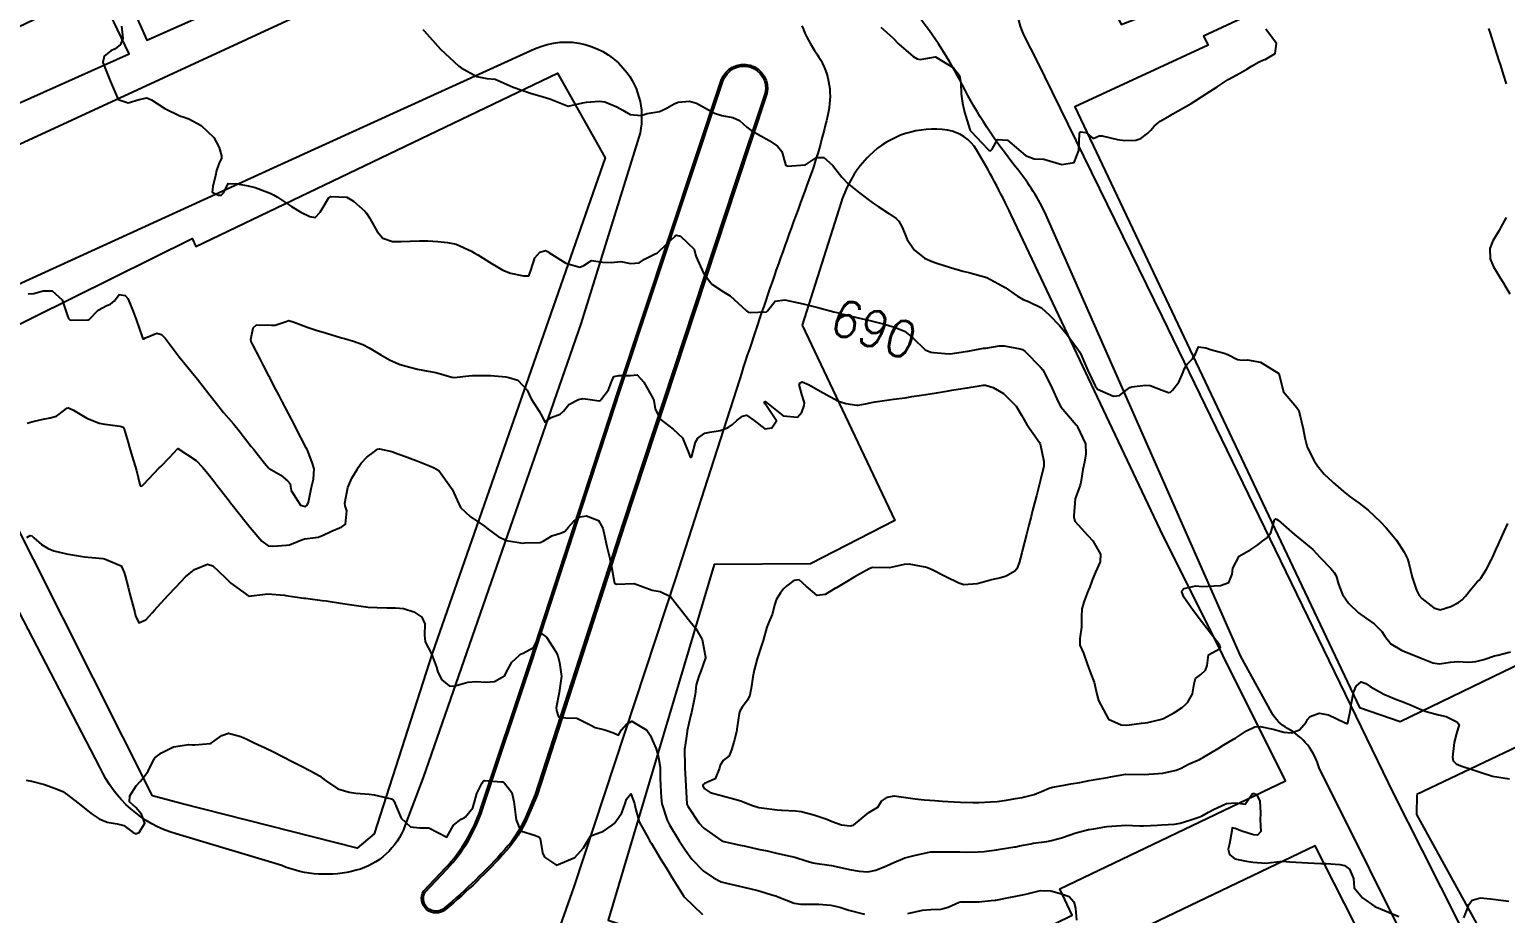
# Model space of a CAD drawing. Header units: metres. Extents: x 286371 to 293043, y 7462578 to 7466404.
# Drawn here: x 288268.8 to 288429.8, y 7465320.2 to 7465416.7 of the extents above; entities that cross this region are included whole.
import ezdxf
from ezdxf.enums import TextEntityAlignment as Align

# ---------------------------------------------------------------- set-up
doc = ezdxf.new("R2010")
doc.units = ezdxf.units.M
doc.header["$MEASUREMENT"] = 0
for name, color, linetype in [('Canteiro', 45, 'Continuous'), ('Cotas', 45, 'Continuous'), ('Curvas de Nivel 1m', 11, 'Continuous'), ('Curvas de Nivel 5m', 15, 'Continuous'), ('Edificações', 30, 'Continuous'), ('Vias primárias', 230, 'Continuous')]:
    doc.layers.add(name, color=color, linetype=linetype)
doc.styles.add('Style-STANDARD', font='STANDARD.shx')

msp = doc.modelspace()

# ---------------------------------------------------------------- linework, layer by layer
at = {"layer": 'Canteiro'}
msp.add_lwpolyline([(288311.93, 7465322.5), (288314.3, 7465325, 0.11082), (288318.19, 7465331.54), (288323.57, 7465347.66), (288333.15, 7465377.05), (288344.43, 7465411.02, -0.955653), (288349.03, 7465409.72), (288345.7, 7465399.71), (288333.52, 7465362.74), (288323.95, 7465333.14), (288322.91, 7465330.71, -0.080738), (288320.62, 7465327.13, -0.036238), (288314.01, 7465320.73, -0.842961)], format="xyb", close=True, dxfattribs=at)
at = {"layer": 'Curvas de Nivel 1m', "flags": 128}
for points, elevation in [([(288311.66, 7465416.66), (288311.84, 7465416.52), (288313.62, 7465414.49), (288315.6, 7465412.66), (288315.86, 7465412.46), (288317.58, 7465411.54), (288318.67, 7465411.32), (288319.58, 7465411.25), (288321.55, 7465410.37), (288323.54, 7465409.68), (288324.44, 7465409.43), (288325.54, 7465409.07), (288327.52, 7465408.28), (288329.15, 7465408.64), (288329.53, 7465408.72), (288330.94, 7465408.83), (288331.53, 7465408.75), (288332.86, 7465408.2), (288333.52, 7465407.83), (288334.32, 7465407.37), (288335.51, 7465407.28), (288336.16, 7465407.5), (288337.52, 7465407.72), (288337.82, 7465407.83), (288338.33, 7465408.12), (288339.11, 7465408.53), (288339.53, 7465408.72), (288340.79, 7465408.83), (288341.53, 7465408.6), (288342.54, 7465408.06), (288343.52, 7465407.53), (288344.3, 7465407.25), (288345.51, 7465407.05), (288346.24, 7465406.73), (288347.03, 7465405.99), (288347.49, 7465405.65), (288348.58, 7465405.06), (288349.47, 7465404.55), (288350.37, 7465403.93), (288350.85, 7465403.32), (288351.27, 7465401.92), (288351.32, 7465401.81), (288351.43, 7465401.75), (288353.43, 7465401.88), (288354.64, 7465402.67), (288355.45, 7465402.67), (288356.39, 7465401.84), (288357.41, 7465400.53), (288358.11, 7465399.81), (288359.38, 7465398.79), (288360.73, 7465397.77), (288361.36, 7465397.33), (288362.55, 7465396.55), (288363.34, 7465396.01), (288363.63, 7465395.73), (288363.97, 7465395.08), (288364.55, 7465393.72), (288365.29, 7465392.62), (288366.41, 7465391.69), (288367.27, 7465391.32), (288367.78, 7465391.15), (288369.26, 7465390.67), (288370.6, 7465390.28), (288371.25, 7465390.11), (288373.24, 7465389.58), (288375.23, 7465388.49), (288376.56, 7465387.53), (288377.21, 7465387.17), (288377.76, 7465386.96), (288379.2, 7465386.26), (288380.08, 7465385.48), (288381.17, 7465384.34), (288381.93, 7465383.45), (288383.13, 7465381.8), (288383.37, 7465381.43), (288383.59, 7465380.95), (288384.26, 7465379.42), (288385.06, 7465377.74), (288385.31, 7465377.4), (288387.04, 7465376.62), (288387.72, 7465376.69), (288388.53, 7465377.35), (288388.82, 7465377.58), (288389.06, 7465377.65), (288390.56, 7465377.82), (288391.06, 7465377.78), (288392.37, 7465377.29), (288393.05, 7465377.04), (288393.26, 7465377.07), (288393.5, 7465377.28), (288394.19, 7465378.14), (288394.65, 7465379.26), (288394.76, 7465379.59), (288395.1, 7465380.11), (288395.66, 7465380.69), (288395.99, 7465381.24), (288396.34, 7465382.02), (288397.12, 7465381.89), (288397.62, 7465381.71), (288399.12, 7465381.33), (288399.52, 7465381.18), (288400.57, 7465380.63), (288401.1, 7465380.54), (288401.67, 7465380.58), (288403.1, 7465380.35), (288405.08, 7465379.09), (288405.62, 7465377.09), (288407.03, 7465375.44), (288407.28, 7465375.06), (288407.36, 7465374.72), (288407.74, 7465373.05), (288407.94, 7465372.09), (288408.18, 7465371.05), (288408.94, 7465369.56), (288409.3, 7465369.03), (288410.04, 7465368.13), (288410.91, 7465367.32), (288411.07, 7465367.17), (288411.26, 7465367), (288412.14, 7465366.23), (288412.88, 7465365.65), (288413.86, 7465364.96), (288414.85, 7465364.18), (288416.18, 7465362.92), (288416.82, 7465362.24), (288417.92, 7465360.9), (288418.78, 7465359.6), (288419.12, 7465358.88), (288419.27, 7465358.38), (288419.63, 7465356.87), (288420.13, 7465355.46), (288420.42, 7465354.86), (288420.71, 7465354.53), (288422.01, 7465353.52), (288422.69, 7465353.29), (288423.86, 7465353.65), (288424.7, 7465354.1), (288425.11, 7465354.39), (288425.47, 7465354.78), (288426, 7465355.5), (288426.74, 7465356.36), (288426.94, 7465356.56), (288427.12, 7465356.76), (288427.77, 7465357.74), (288428.28, 7465358.74), (288428.43, 7465359.09), (288428.79, 7465359.87), (288429.06, 7465360.47), (288429.18, 7465360.73), (288429.69, 7465361.85), (288430.07, 7465362.72)], 689), ([(288361.66, 7465416.91), (288362.98, 7465415.74), (288363.63, 7465415.07), (288365.18, 7465413.71), (288365.61, 7465413.45), (288365.94, 7465413.37), (288367.61, 7465413.67), (288369.6, 7465412.48), (288370.24, 7465411.63), (288370.4, 7465410.81), (288370.44, 7465409.63), (288370.56, 7465408.6), (288370.78, 7465407.63), (288371.37, 7465405.73), (288371.42, 7465405.62), (288371.48, 7465405.54), (288373.32, 7465403.59), (288373.45, 7465403.47), (288373.62, 7465403.41), (288373.82, 7465403.58), (288374.4, 7465404.64), (288375.47, 7465404.57), (288376.68, 7465403.54), (288377.44, 7465402.9), (288378.4, 7465402.55), (288379.44, 7465402.49), (288380.8, 7465402.11), (288381.43, 7465401.91), (288382.75, 7465402.13), (288383.28, 7465403.44), (288383.35, 7465405.3), (288383.4, 7465405.43), (288383.48, 7465405.48), (288384.03, 7465405.42), (288384.83, 7465404.76), (288385.48, 7465405.05), (288385.82, 7465405.05), (288387.47, 7465404.64), (288388.28, 7465404.54), (288389.47, 7465404.59), (288390.04, 7465404.76), (288390.78, 7465405.32), (288391.13, 7465405.67), (288391.5, 7465406.09), (288392.15, 7465406.65), (288393.25, 7465407.28), (288393.42, 7465407.37), (288393.52, 7465407.43), (288394.68, 7465408.1), (288395.53, 7465408.59), (288395.94, 7465408.84), (288396.54, 7465409.23), (288397.15, 7465409.62), (288397.55, 7465409.88), (288398.36, 7465410.4), (288399.57, 7465411.18), (288400.85, 7465411.9), (288401.59, 7465412.33), (288402.1, 7465412.65), (288402.96, 7465413.13), (288403.41, 7465413.33), (288403.61, 7465413.39), (288404.69, 7465414.04), (288404.85, 7465415.11), (288403.66, 7465416.7)], 688), ([(288427.99, 7465416.75), (288428.15, 7465416.25), (288428.63, 7465414.74), (288429.11, 7465413.23), (288429.27, 7465412.73), (288429.59, 7465411.73), (288429.91, 7465410.72)], 688), ([(288429.92, 7465396.14), (288429.33, 7465395.06), (288429.21, 7465394.84), (288429.14, 7465394.73), (288428.44, 7465393.6), (288428.11, 7465392.74), (288428.15, 7465391.62), (288428.51, 7465390.74), (288428.8, 7465390.27), (288429.25, 7465389.55), (288429.56, 7465389.05), (288429.75, 7465388.72), (288430.3, 7465387.79)], 688), ([(288268.59, 7465387.81), (288269.21, 7465387.85), (288270.26, 7465388.12), (288271.22, 7465388.11), (288272.32, 7465387.13), (288272.91, 7465385.38), (288273.02, 7465385.12), (288273.17, 7465384.97), (288273.35, 7465384.94), (288275.17, 7465384.96), (288275.26, 7465384.99), (288275.35, 7465385.08), (288276.25, 7465386), (288277.2, 7465386.52), (288277.58, 7465386.67), (288278.04, 7465387.04), (288278.54, 7465387.71), (288279.21, 7465387.61), (288279.47, 7465387.28), (288279.59, 7465387.02), (288280.05, 7465385.87), (288280.38, 7465385.01), (288281.04, 7465383.09), (288281.08, 7465383), (288281.09, 7465382.95), (288281.13, 7465382.89), (288281.23, 7465382.9), (288281.41, 7465382.99), (288282.63, 7465383.49), (288283.14, 7465383.35), (288283.55, 7465382.96), (288285.1, 7465380.93), (288286.72, 7465378.91), (288287.07, 7465378.47), (288288.33, 7465376.89), (288289.03, 7465376.01), (288289.94, 7465374.86), (288291, 7465373.61), (288291.65, 7465372.83), (288292.96, 7465371.15), (288293.22, 7465370.81), (288294.39, 7465369.33), (288294.84, 7465368.79), (288294.92, 7465368.72), (288296.17, 7465368.02), (288296.9, 7465367.39), (288297.2, 7465367.05), (288297.22, 7465366.75), (288297.31, 7465366.33), (288298.34, 7465364.73), (288298.86, 7465364.58), (288299.07, 7465364.72), (288299.2, 7465365.05), (288299.54, 7465366.71), (288299.76, 7465367.56), (288299.8, 7465368.71), (288299.61, 7465369.39), (288299.1, 7465370.72), (288299.05, 7465370.82), (288298.96, 7465371), (288298.36, 7465372.11), (288298.05, 7465372.73), (288297.69, 7465373.44), (288297.01, 7465374.74), (288296.33, 7465376.06), (288295.97, 7465376.77), (288295.65, 7465377.37), (288295.07, 7465378.49), (288294.97, 7465378.68), (288294.92, 7465378.78), (288294.29, 7465379.99), (288293.88, 7465380.79), (288293.13, 7465382.23), (288292.93, 7465382.61), (288292.89, 7465382.81), (288293.15, 7465384.09), (288293.53, 7465384.43), (288295.16, 7465384.37), (288295.55, 7465384.38), (288296.66, 7465384.75), (288297.04, 7465384.88), (288297.17, 7465384.86), (288297.51, 7465384.74), (288299.16, 7465384.13), (288300.03, 7465383.82), (288301.15, 7465383.49), (288302.79, 7465383.01), (288303.14, 7465382.91), (288304.11, 7465382.64), (288305.13, 7465382.27), (288305.83, 7465381.91), (288307.11, 7465381.13), (288308.03, 7465380.58), (288309.1, 7465380.12), (288309.72, 7465379.93), (288311.09, 7465379.58), (288312.25, 7465379.35), (288313.08, 7465379.2), (288314.85, 7465378.7), (288315.08, 7465378.67), (288316.68, 7465378.85), (288317.08, 7465378.88), (288318.61, 7465378.9), (288319.08, 7465378.9), (288320.72, 7465378.75), (288321.08, 7465378.67), (288322.03, 7465378.37), (288323.06, 7465377.29), (288323.5, 7465376.35), (288324.36, 7465374.99), (288324.74, 7465374.33), (288325, 7465373.79), (288325.27, 7465374.05), (288325.69, 7465374.31), (288326.66, 7465374.65), (288327.01, 7465374.99), (288327.61, 7465375.7), (288328.68, 7465376.27), (288328.95, 7465376.35), (288329.04, 7465376.35), (288329.13, 7465376.36), (288329.94, 7465376.25), (288330.93, 7465376.12), (288331.03, 7465376.16), (288331.12, 7465376.22), (288331.95, 7465377.31), (288332.25, 7465378.21), (288332.51, 7465378.77), (288333.07, 7465378.89), (288334.35, 7465378.9), (288335.08, 7465378.97), (288335.81, 7465378.15), (288336.76, 7465376.42), (288336.87, 7465376.14), (288337.02, 7465375.23), (288337.58, 7465374.13), (288338.99, 7465373.03), (288340.03, 7465372.09), (288340.74, 7465370.28), (288340.8, 7465370.08), (288340.94, 7465369.94), (288341.02, 7465370), (288341.05, 7465370.07), (288341.42, 7465371.62), (288341.67, 7465372.06), (288342.45, 7465372.59), (288342.98, 7465372.69), (288344.13, 7465372.88), (288344.99, 7465373.21), (288345.47, 7465373.54), (288345.98, 7465374), (288346.55, 7465374.45), (288347.01, 7465374.54), (288347.84, 7465373.97), (288348.99, 7465373.08), (288349.76, 7465373.17), (288350.27, 7465373.94), (288349.03, 7465375.8), (288348.94, 7465375.96), (288348.97, 7465376.02), (288349.04, 7465376.04), (288349.18, 7465375.95), (288351.01, 7465374.49), (288352.56, 7465374.35), (288353.02, 7465374.88), (288353.31, 7465375.61), (288353.34, 7465375.89), (288353.05, 7465376.8), (288352.75, 7465377.9), (288352.86, 7465378.1), (288353.07, 7465378.19), (288353.85, 7465377.88), (288355.05, 7465377.18), (288356.56, 7465376.32), (288357.04, 7465376.07), (288357.83, 7465375.82), (288359.03, 7465375.63), (288359.2, 7465375.63), (288359.99, 7465375.79), (288360.83, 7465375.99), (288361.04, 7465376.02), (288362.56, 7465376.23), (288363.04, 7465376.29), (288364.31, 7465376.46), (288365.05, 7465376.58), (288366.1, 7465376.74), (288367.05, 7465376.89), (288367.72, 7465377), (288369.06, 7465377.21), (288369.42, 7465377.27), (288371.06, 7465377.53), (288371.13, 7465377.55), (288371.51, 7465377.61), (288372.83, 7465377.83), (288373.07, 7465377.82), (288373.92, 7465377.57), (288375.05, 7465376.93), (288376.41, 7465375.53), (288377.01, 7465374.57), (288377.6, 7465373.52), (288378.97, 7465371.56), (288379.01, 7465371.49), (288379.03, 7465371.43), (288379.46, 7465369.49), (288379.44, 7465368.97), (288379.08, 7465367.49), (288379.04, 7465367.35), (288378.89, 7465366.76), (288378.63, 7465365.74), (288378.57, 7465365.5), (288378.22, 7465364.13), (288378.06, 7465363.51), (288377.81, 7465362.53), (288377.55, 7465361.51), (288377.13, 7465359.87), (288377.04, 7465359.53), (288376.77, 7465358.45), (288376.51, 7465357.79), (288376.29, 7465357.54), (288375.32, 7465356.98), (288374.74, 7465356.79), (288373.74, 7465356.57), (288372.73, 7465356.29), (288372.18, 7465356.15), (288370.73, 7465356.05), (288370.16, 7465356.2), (288368.74, 7465356.92), (288367.25, 7465357.68), (288366.76, 7465357.89), (288366.48, 7465357.96), (288364.76, 7465358.3), (288364.22, 7465358.27), (288362.76, 7465357.92), (288362.6, 7465357.9), (288360.76, 7465357.92), (288360.63, 7465357.9), (288360.37, 7465357.78), (288359.34, 7465357.21), (288358.74, 7465356.86), (288358.08, 7465356.47), (288357, 7465355.83), (288356.83, 7465355.72), (288356.72, 7465355.66), (288355.6, 7465354.96), (288354.71, 7465354.87), (288353.5, 7465355.88), (288352.73, 7465356.57), (288352.15, 7465356.49), (288351.41, 7465355.91), (288351.05, 7465355.59), (288350.71, 7465355.17), (288350.25, 7465354.38), (288350.08, 7465353.93), (288349.81, 7465352.81), (288349.44, 7465351.94), (288349.2, 7465351.4), (288348.8, 7465349.95), (288348.63, 7465349.42), (288348.15, 7465347.97), (288347.83, 7465346.73), (288347.69, 7465345.98), (288347.56, 7465344.98), (288347.35, 7465343.98), (288347.09, 7465343.43), (288346.52, 7465342.68), (288346.28, 7465342.24), (288346.21, 7465342), (288345.97, 7465340.52), (288345.89, 7465340), (288345.63, 7465338.84), (288345.38, 7465338.01), (288345.11, 7465337.35), (288344.44, 7465336.85), (288344.12, 7465336.34), (288344.05, 7465336.03), (288343.59, 7465334.85), (288342.4, 7465334.33), (288342.25, 7465334.2), (288342.25, 7465334.06), (288342.39, 7465333.81), (288343.05, 7465333.38), (288344.38, 7465332.99), (288345.73, 7465332.65), (288346.37, 7465332.46), (288347.54, 7465331.98), (288348.36, 7465331.74), (288348.63, 7465331.69), (288350.36, 7465331.48), (288350.84, 7465331.44), (288352.36, 7465331.35), (288352.97, 7465331.28), (288354.35, 7465330.94), (288355.76, 7465330.44), (288356.34, 7465330.2), (288357.37, 7465329.83), (288358.33, 7465329.72), (288358.69, 7465329.81), (288360.35, 7465331.17), (288360.73, 7465331.4), (288361.34, 7465331.76), (288361.72, 7465332.41), (288362.38, 7465332.86), (288363.12, 7465332.99), (288364.38, 7465332.83), (288365.41, 7465332.66), (288366.37, 7465332.58), (288367.54, 7465332.49), (288368.37, 7465332.43), (288369.66, 7465332.34), (288370.36, 7465332.31), (288371.71, 7465332.26), (288372.36, 7465332.26), (288373.61, 7465332.33), (288374.37, 7465332.39), (288375.38, 7465332.54), (288376.37, 7465332.7), (288377.08, 7465332.82), (288378.38, 7465333.15), (288378.63, 7465333.25), (288379.2, 7465333.49), (288380.04, 7465333.83), (288380.39, 7465333.94), (288381.67, 7465334.18), (288382.4, 7465334.31), (288383.36, 7465334.47), (288384.4, 7465334.66), (288385.04, 7465334.77), (288386.41, 7465335), (288386.73, 7465335.06), (288388.41, 7465335.35), (288390.41, 7465335.32), (288392.42, 7465335.47), (288393.89, 7465335.79), (288394.43, 7465336.02), (288395.24, 7465336.44), (288396.44, 7465336.98), (288396.61, 7465337.06), (288396.89, 7465337.22), (288397.86, 7465337.8), (288398.46, 7465338.16), (288399.1, 7465338.55), (288400.14, 7465339.17), (288400.35, 7465339.3), (288400.48, 7465339.38), (288401.56, 7465340.08), (288402.49, 7465340.53), (288403.04, 7465340.58), (288404.49, 7465340.27), (288405.63, 7465339.95), (288406.49, 7465339.87), (288407.35, 7465340.2), (288408.09, 7465341.05), (288408.23, 7465341.33), (288408.51, 7465341.67), (288409.51, 7465342.04), (288410.52, 7465341.83), (288412.26, 7465340.99), (288412.5, 7465340.9), (288412.58, 7465340.91), (288412.62, 7465340.98), (288412.94, 7465342.57), (288412.99, 7465342.98), (288413.24, 7465344.29), (288413.53, 7465344.97), (288414.09, 7465345.44), (288414.57, 7465345.25), (288415.07, 7465344.95), (288416.55, 7465344.11), (288417.94, 7465343.51), (288418.54, 7465343.28), (288419.52, 7465342.88), (288420.53, 7465342.46), (288421.17, 7465342.21), (288422.52, 7465341.84), (288423.34, 7465341.65), (288424.51, 7465341.09), (288424.79, 7465340.79), (288424.49, 7465339.79), (288424.21, 7465338.81), (288424.03, 7465337.23), (288424.11, 7465336.81), (288424.44, 7465336.51), (288424.96, 7465336.27), (288426.42, 7465335.81), (288427.19, 7465335.54), (288428.41, 7465335.16), (288430.25, 7465334.87)], 691), ([(288268.51, 7465373.67), (288268.99, 7465373.82), (288270.07, 7465374.09), (288271, 7465374.26), (288271.69, 7465374.45), (288272.59, 7465375.12), (288272.83, 7465375.31), (288273.02, 7465375.34), (288273.56, 7465375.11), (288275, 7465374.21), (288276.36, 7465373.69), (288276.99, 7465373.57), (288278.66, 7465373.35), (288278.99, 7465373.23), (288279.06, 7465373.1), (288279.08, 7465373.02), (288279.51, 7465371.57), (288279.68, 7465371.01), (288279.97, 7465370.04), (288280.28, 7465369), (288280.42, 7465368.5), (288280.81, 7465367), (288280.82, 7465366.93), (288280.89, 7465366.79), (288281.04, 7465366.84), (288281.18, 7465366.99), (288282.92, 7465368.81), (288283.07, 7465368.96), (288283.99, 7465369.9), (288284.95, 7465370.93), (288286.93, 7465369.6), (288287.64, 7465368.89), (288288.21, 7465368.18), (288288.9, 7465367.3), (288289.24, 7465366.87), (288290.53, 7465365.19), (288290.79, 7465364.85), (288290.86, 7465364.76), (288292.41, 7465362.82), (288292.83, 7465362.29), (288294.09, 7465360.8), (288294.8, 7465360.29), (288295.32, 7465360.25), (288296.8, 7465360.35), (288297.14, 7465360.41), (288297.93, 7465360.74), (288298.55, 7465360.99), (288298.81, 7465361.04), (288300.25, 7465361.25), (288300.81, 7465361.46), (288301.65, 7465361.85), (288302.82, 7465362.35), (288303.22, 7465362.66), (288303.4, 7465364.1), (288303.2, 7465364.65), (288303.17, 7465364.95), (288303.5, 7465366.65), (288303.94, 7465367.67), (288304.52, 7465368.63), (288304.67, 7465368.89), (288304.93, 7465369.31), (288305.58, 7465369.98), (288306.4, 7465370.6), (288306.73, 7465370.83), (288306.96, 7465370.89), (288308.28, 7465370.57), (288308.95, 7465370.35), (288309.27, 7465370.23), (288310.94, 7465369.59), (288312.42, 7465369.02), (288312.92, 7465368.82), (288313.43, 7465368.5), (288314.88, 7465366.47), (288315.77, 7465364.46), (288316.84, 7465363.48), (288318.41, 7465362.42), (288318.82, 7465362.11), (288319.9, 7465361.3), (288320.8, 7465360.87), (288322.58, 7465360.58), (288322.8, 7465360.6), (288324.48, 7465360.65), (288324.8, 7465360.8), (288325.74, 7465361.38), (288326.82, 7465361.7), (288327.21, 7465361.9), (288327.55, 7465362.28), (288328.14, 7465362.97), (288328.84, 7465363.45), (288329.55, 7465363.55), (288330.84, 7465363.06), (288331.31, 7465362.23), (288331.47, 7465361.57), (288331.74, 7465360.22), (288332.07, 7465358.92), (288332.24, 7465358.21), (288332.56, 7465356.39), (288332.61, 7465356.21), (288332.73, 7465356.13), (288332.83, 7465356.11), (288334.73, 7465356.17), (288336.72, 7465355.44), (288337.56, 7465355.29), (288338.71, 7465354.75), (288339.23, 7465354.11), (288340.67, 7465352.24), (288340.8, 7465352.08), (288341.46, 7465351.26), (288342.15, 7465350.06), (288342.54, 7465348.12), (288342.53, 7465348.06), (288342.03, 7465346.62), (288341.79, 7465346.07), (288341.52, 7465345.11), (288341.39, 7465344.07), (288341.26, 7465343.34), (288340.98, 7465342.08), (288340.9, 7465341.69), (288340.54, 7465340.08), (288340.53, 7465340.03), (288340.48, 7465339.75), (288340.26, 7465338.28), (288340.25, 7465338.09), (288340.27, 7465336.25), (288340.28, 7465336.09), (288340.39, 7465334.08), (288340.5, 7465332.08), (288340.58, 7465331.86), (288341.79, 7465330.06), (288342.33, 7465329.46), (288344.19, 7465328.15), (288344.3, 7465328.09), (288344.54, 7465328.02), (288346.3, 7465327.63), (288346.75, 7465327.53), (288348.29, 7465327.19), (288349.26, 7465326.98), (288350.29, 7465326.75), (288351.77, 7465326.43), (288352.28, 7465326.3), (288353.63, 7465325.88), (288354.26, 7465325.7), (288354.47, 7465325.66), (288356.26, 7465325.4), (288356.8, 7465325.29), (288358.25, 7465324.97), (288359.29, 7465324.76), (288360.25, 7465324.71), (288361.12, 7465324.9), (288362.26, 7465325.34), (288363.08, 7465325.74), (288364.27, 7465326.23), (288365.44, 7465326.53), (288366.28, 7465326.72), (288367.09, 7465326.87), (288368.28, 7465326.9), (288369.04, 7465326.88), (288370.28, 7465326.87), (288371.04, 7465326.85), (288372.28, 7465326.87), (288372.95, 7465326.92), (288374.29, 7465327.12), (288374.67, 7465327.18), (288376.29, 7465327.43), (288376.38, 7465327.44), (288376.8, 7465327.53), (288378.03, 7465327.77), (288378.3, 7465327.82), (288379.76, 7465328.03), (288380.3, 7465328.12), (288381.36, 7465328.4), (288382.31, 7465328.74), (288382.84, 7465328.91), (288384.32, 7465329.31), (288384.41, 7465329.32), (288384.89, 7465329.41), (288386.1, 7465329.62), (288386.33, 7465329.64), (288387.93, 7465329.76), (288388.33, 7465329.78), (288389.93, 7465329.73), (288390.33, 7465329.73), (288391.85, 7465329.79), (288392.33, 7465329.82), (288393.69, 7465329.92), (288394.34, 7465330.03), (288395.48, 7465330.38), (288396.35, 7465330.66), (288396.74, 7465330.82), (288397.41, 7465331.21), (288398.03, 7465331.53), (288398.36, 7465331.69), (288399.4, 7465332.15), (288400.37, 7465332.23), (288401.42, 7465332.09), (288402.16, 7465333.14), (288402.28, 7465333.24), (288402.39, 7465333.25), (288402.65, 7465333.13), (288403.02, 7465332.47), (288403.08, 7465331.12), (288403.07, 7465330.39), (288403.12, 7465329.12), (288402.75, 7465328.69), (288402.32, 7465328.73), (288401.06, 7465329.15), (288400.33, 7465329.44), (288400.01, 7465329.49), (288399.95, 7465329.17), (288399.71, 7465327.77), (288399.58, 7465327.18), (288399.7, 7465326.59), (288400.28, 7465326.14), (288401.56, 7465325.86), (288402.27, 7465325.75), (288403.72, 7465325.66), (288404.27, 7465325.73), (288405.51, 7465325.85), (288406.28, 7465325.81), (288407.6, 7465325.72), (288408.27, 7465325.68), (288409.66, 7465325.63), (288410.26, 7465325.62), (288411.74, 7465325.51), (288412.26, 7465325.39), (288412.82, 7465324.98), (288413.24, 7465323.96), (288413.33, 7465322.97), (288414.21, 7465321.86), (288415.58, 7465320.93), (288416.19, 7465320.66), (288416.63, 7465320.47), (288418.18, 7465319.81)], 692), ([(288268.47, 7465361.19), (288268.81, 7465361.43), (288269.01, 7465361.38), (288269.23, 7465361.18), (288270.07, 7465360.44), (288270.79, 7465360), (288271.4, 7465359.76), (288272.78, 7465359.43), (288274.77, 7465359.08), (288276.77, 7465358.9), (288276.94, 7465358.88), (288278.76, 7465358.11), (288279.1, 7465357.37), (288279.19, 7465357.02), (288279.51, 7465355.79), (288279.71, 7465355.01), (288279.92, 7465354.23), (288280.23, 7465353), (288280.32, 7465352.64), (288280.67, 7465351.9), (288281.46, 7465352.2), (288282.15, 7465352.97), (288282.4, 7465353.25), (288282.69, 7465353.58), (288283.93, 7465354.95), (288284.73, 7465355.79), (288285.79, 7465356.92), (288286.76, 7465357.71), (288288.16, 7465358.28), (288288.76, 7465358.11), (288290.1, 7465356.85), (288290.73, 7465356.21), (288292.7, 7465354.81), (288294.46, 7465355.03), (288294.71, 7465355.04), (288296.57, 7465354.89), (288296.71, 7465354.88), (288297.7, 7465354.74), (288298.7, 7465354.59), (288298.86, 7465354.56), (288300.7, 7465354.34), (288301.11, 7465354.28), (288302.69, 7465354.04), (288303.41, 7465353.93), (288304.69, 7465353.74), (288305.7, 7465353.6), (288306.69, 7465353.56), (288307.73, 7465353.54), (288308.69, 7465353.52), (288309.57, 7465353.44), (288310.68, 7465353.09), (288311.55, 7465352.52), (288311.9, 7465351.76), (288311.85, 7465350.52), (288311.94, 7465349.82), (288312.61, 7465348.51), (288313.15, 7465347.06), (288313.33, 7465346.5), (288313.75, 7465345.67), (288314.56, 7465344.99), (288315.07, 7465344.98), (288316.57, 7465345.42), (288317.51, 7465345.49), (288318.57, 7465345.4), (288319.49, 7465345.48), (288320.58, 7465346.11), (288320.69, 7465346.28), (288320.74, 7465346.38), (288321.38, 7465347.6), (288322.21, 7465348.36), (288322.46, 7465348.51), (288322.62, 7465348.57), (288323.76, 7465349.21), (288324.32, 7465350.33), (288324.42, 7465350.55), (288324.65, 7465350.68), (288325.18, 7465350.32), (288326.22, 7465348.7), (288326.42, 7465348.3), (288326.6, 7465347.55), (288326.79, 7465346.29), (288326.8, 7465346.07), (288326.55, 7465344.29), (288326.23, 7465342.59), (288326.25, 7465342.3), (288326.5, 7465341.61), (288327.29, 7465341.5), (288328.5, 7465341.48), (288330.02, 7465340.72), (288330.49, 7465340.47), (288331.53, 7465340.22), (288332.48, 7465339.88), (288333.03, 7465339.64), (288333.37, 7465340.19), (288333.88, 7465340.79), (288334.5, 7465341.16), (288336.12, 7465340.15), (288336.48, 7465339.64), (288337.13, 7465338.13), (288337.4, 7465337.17), (288337.56, 7465336.13), (288337.58, 7465334.95), (288337.61, 7465334.13), (288337.68, 7465332.82), (288337.75, 7465332.12), (288338.34, 7465330.33), (288338.44, 7465330.11), (288338.59, 7465329.85), (288339.65, 7465328.09), (288340.29, 7465327.09), (288341.05, 7465326.07), (288342.26, 7465324.83), (288343.38, 7465324.04), (288344.24, 7465323.62), (288344.8, 7465323.45), (288346.23, 7465323.13), (288347.31, 7465322.89), (288348.22, 7465322.66), (288350.01, 7465322.13), (288350.21, 7465322.07), (288350.52, 7465321.93), (288352.19, 7465321.27), (288352.93, 7465321.16), (288354.19, 7465321.16), (288354.9, 7465321.16), (288356.19, 7465321.08), (288357.18, 7465320.84), (288358.18, 7465320.53), (288359.89, 7465320.08)], 693), ([(288268.4, 7465334.71), (288268.97, 7465334.6), (288270.39, 7465334.23), (288271.78, 7465333.74), (288272.38, 7465333.46), (288272.9, 7465333.12), (288274.36, 7465331.97), (288275.48, 7465331.08), (288276.34, 7465330.49), (288277.24, 7465330.14), (288278.33, 7465329.95), (288279.06, 7465329.76), (288280.07, 7465329.01), (288280.22, 7465328.91), (288280.31, 7465328.86), (288280.44, 7465328.87), (288280.72, 7465329), (288281.32, 7465330), (288280.98, 7465330.99), (288280.36, 7465331.74), (288279.68, 7465332.33), (288279.7, 7465333.01), (288280.39, 7465334.1), (288280.84, 7465334.56), (288281.21, 7465334.99), (288281.7, 7465335.7), (288282.31, 7465336.98), (288282.36, 7465337.05), (288282.44, 7465337.14), (288283.17, 7465337.68), (288284.46, 7465338.36), (288286.14, 7465338.59), (288286.46, 7465338.56), (288286.81, 7465338.55), (288288.46, 7465338.71), (288288.57, 7465338.76), (288288.71, 7465338.87), (288289.74, 7465339.59), (288290.48, 7465339.84), (288291.81, 7465339.49), (288292.47, 7465339.18), (288293.26, 7465338.8), (288294.46, 7465338.24), (288295.47, 7465337.75), (288296.44, 7465337.26), (288297.43, 7465336.74), (288298.43, 7465336.23), (288299.4, 7465335.73), (288300.41, 7465335.17), (288301.05, 7465334.68), (288302.39, 7465333.76), (288303.64, 7465333.39), (288304.38, 7465333.28), (288305.81, 7465333.19), (288306.38, 7465333.12), (288308.26, 7465332.69), (288308.38, 7465332.65), (288308.44, 7465332.57), (288308.5, 7465332.45), (288309.3, 7465330.56), (288310.32, 7465329.63), (288311.36, 7465329.49), (288312.32, 7465329.52), (288314.3, 7465328.48), (288315.02, 7465329.78), (288315.87, 7465330.46), (288316.18, 7465330.61), (288316.34, 7465330.72), (288317.12, 7465331.68), (288317.35, 7465332.44), (288317.57, 7465333.24), (288318.17, 7465334.43), (288318.26, 7465334.57), (288318.4, 7465334.66), (288320.26, 7465334.53), (288320.4, 7465334.52), (288320.48, 7465334.48), (288320.59, 7465334.39), (288321.38, 7465333.37), (288321.62, 7465332.38), (288321.78, 7465330.93), (288321.88, 7465330.37), (288322.32, 7465329.18), (288323.97, 7465328.68), (288324.31, 7465328.54), (288324.42, 7465328.45), (288324.49, 7465328.33), (288324.75, 7465326.79), (288324.94, 7465326.32), (288326.26, 7465325.44), (288328.27, 7465326.26), (288329.22, 7465327.32), (288329.74, 7465328.24), (288329.97, 7465328.58), (288330.31, 7465328.76), (288331.38, 7465329.16), (288332.33, 7465329.8), (288332.54, 7465329.99), (288332.75, 7465330.2), (288333.39, 7465331.15), (288333.74, 7465332.18), (288333.9, 7465332.65), (288334.38, 7465333.21), (288334.79, 7465332.17), (288334.89, 7465331.63), (288335.3, 7465330.16), (288336.31, 7465328.34), (288336.43, 7465328.14), (288336.63, 7465327.8), (288337.63, 7465326.12), (288338.26, 7465325.09), (288338.86, 7465324.11), (288339.94, 7465322.37), (288340.12, 7465322.09), (288340.21, 7465321.97), (288342.18, 7465320.05)], 694), ([(288364.61, 7465320.15), (288366.19, 7465320.51), (288367.11, 7465320.6), (288368.19, 7465320.61), (288369, 7465320.83), (288370.2, 7465321.4), (288370.38, 7465321.44), (288372.2, 7465321.44), (288372.35, 7465321.44), (288373.7, 7465321.57), (288374.15, 7465321.62), (288374.2, 7465321.62), (288375.81, 7465321.94), (288376.21, 7465322.01), (288377.47, 7465322.26), (288378.22, 7465322.44), (288379.07, 7465322.65), (288380.22, 7465322.63), (288381.38, 7465322.29), (288382.21, 7465322.01), (288382.73, 7465321.44), (288382.91, 7465320.72), (288383, 7465319.43)], 693), ([(288425.27, 7465319.69), (288425.72, 7465320.78), (288425.84, 7465321.14), (288426.21, 7465321.62), (288427.11, 7465321.86), (288428.21, 7465321.77), (288429.32, 7465321.62), (288430.21, 7465321.5)], 692)]:
    msp.add_lwpolyline(points, dxfattribs=dict(at, elevation=elevation))
at = {"layer": 'Curvas de Nivel 5m', "elevation": 690, "flags": 128}
msp.add_lwpolyline([(288278.79, 7465417.03), (288278.94, 7465415.72), (288278.67, 7465415.03), (288278.09, 7465414.56), (288277.61, 7465414.32), (288276.91, 7465413.74), (288276.76, 7465413.06), (288277.56, 7465411.04), (288278.44, 7465409.03), (288279.53, 7465408.66), (288280.71, 7465409), (288281.54, 7465409.21), (288282.07, 7465408.98), (288283.52, 7465408.03), (288285.24, 7465407.2), (288285.51, 7465407.11), (288286.14, 7465406.91), (288287.49, 7465406.19), (288288.87, 7465404.87), (288289.46, 7465403.79), (288289.7, 7465402.86), (288289.7, 7465402.6), (288289.43, 7465402), (288289.13, 7465401.16), (288289.09, 7465400.87), (288288.75, 7465399.51), (288288.67, 7465398.88), (288289.38, 7465398.56), (288289.67, 7465398.57), (288289.96, 7465398.86), (288290.42, 7465399.83), (288291.4, 7465399.82), (288292.61, 7465399.6), (288293.39, 7465399.39), (288295.03, 7465398.78), (288295.38, 7465398.61), (288295.8, 7465398.35), (288297.36, 7465397.32), (288298.36, 7465396.73), (288299.34, 7465396.24), (288299.91, 7465396.13), (288300.48, 7465396.7), (288300.79, 7465397.26), (288301.38, 7465398.25), (288301.63, 7465398.43), (288303.37, 7465398.34), (288304.1, 7465397.91), (288305.35, 7465396.82), (288305.52, 7465396.62), (288305.84, 7465396.11), (288306.71, 7465394.6), (288307.3, 7465393.88), (288308.36, 7465393.52), (288309.3, 7465393.52), (288310.3, 7465393.55), (288311.3, 7465393.58), (288312.24, 7465393.58), (288313.3, 7465393.51), (288314.37, 7465393.41), (288315.3, 7465393.22), (288316.99, 7465392.45), (288317.28, 7465392.27), (288317.68, 7465392.04), (288319.26, 7465391.08), (288319.68, 7465390.83), (288320.39, 7465390.4), (288321.25, 7465390.07), (288322.67, 7465389.78), (288323.25, 7465389.77), (288323.47, 7465390.34), (288323.89, 7465391.72), (288324.45, 7465392.33), (288325.08, 7465392.52), (288325.29, 7465392.42), (288325.43, 7465392.31), (288327.27, 7465391.15), (288328.81, 7465390.71), (288329.26, 7465390.88), (288330.09, 7465391.42), (288331.27, 7465391.25), (288332.26, 7465391.22), (288333.27, 7465391.33), (288334.35, 7465391.1), (288335.27, 7465391.17), (288335.85, 7465391.58), (288336.95, 7465392.14), (288337.2, 7465392.22), (288337.29, 7465392.28), (288338.23, 7465393.19), (288339.2, 7465394.11), (288339.25, 7465394.17), (288339.32, 7465394.22), (288339.8, 7465394.1), (288341.29, 7465392.66), (288341.44, 7465392.07), (288341.5, 7465391.85), (288342.3, 7465390.06), (288343.23, 7465388.87), (288344.49, 7465388.03), (288345.21, 7465387.57), (288346.97, 7465385.99), (288347.18, 7465385.8), (288347.39, 7465385.77), (288349.18, 7465385.85), (288349.25, 7465385.89), (288349.29, 7465385.95), (288350.13, 7465387.01), (288351.2, 7465387.13), (288352.17, 7465386.94), (288353.2, 7465386.7), (288354.77, 7465386.29), (288355.19, 7465386.19), (288356.53, 7465385.84), (288357.18, 7465385.68), (288357.38, 7465385.63), (288359.17, 7465385.19), (288360.3, 7465384.91), (288361.17, 7465384.69), (288361.91, 7465384.51), (288363.16, 7465384.16), (288364.23, 7465383.72), (288365.14, 7465382.99), (288366.49, 7465381.68), (288367.12, 7465381.44), (288367.39, 7465381.4), (288369.12, 7465381.25), (288369.49, 7465381.27), (288371.12, 7465381.53), (288371.19, 7465381.55), (288371.55, 7465381.61), (288372.87, 7465381.85), (288373.13, 7465381.88), (288374.59, 7465382.11), (288375.13, 7465382.11), (288376.85, 7465381.8), (288377.13, 7465381.72), (288377.41, 7465381.52), (288379.1, 7465379.8), (288379.33, 7465379.49), (288379.63, 7465378.94), (288380.35, 7465377.48), (288381.03, 7465375.94), (288381.32, 7465375.46), (288382.99, 7465373.49), (288383.04, 7465373.43), (288383.13, 7465373.29), (288383.98, 7465371.42), (288384.02, 7465370.35), (288383.87, 7465369.42), (288383.72, 7465368.62), (288383.51, 7465367.43), (288383.41, 7465366.91), (288382.87, 7465365.43), (288382.72, 7465363.57), (288382.72, 7465363.44), (288382.84, 7465363), (288384.24, 7465361.41), (288384.81, 7465360.82), (288385.64, 7465359.39), (288385.6, 7465358.56), (288385.09, 7465357.4), (288384.98, 7465357.17), (288384.74, 7465356.54), (288384.42, 7465355.72), (288384.3, 7465355.41), (288383.86, 7465354.26), (288383.59, 7465353.42), (288383.54, 7465352.56), (288383.57, 7465351.42), (288383.37, 7465350.16), (288383.39, 7465349.43), (288383.76, 7465348.56), (288384.18, 7465347.41), (288384.58, 7465346.33), (288384.94, 7465345.41), (288385.23, 7465344.08), (288385.43, 7465343.4), (288386.5, 7465341.38), (288387.88, 7465340.74), (288388.49, 7465340.72), (288390.11, 7465340.93), (288390.5, 7465340.97), (288390.8, 7465341.01), (288392, 7465341.29), (288392.4, 7465341.39), (288392.51, 7465341.43), (288393.69, 7465342.09), (288394.53, 7465342.66), (288394.86, 7465342.92), (288395.18, 7465343.24), (288395.66, 7465344.13), (288395.85, 7465345.24), (288395.99, 7465345.81), (288396.58, 7465346.25), (288397.1, 7465346.7), (288397.26, 7465347.21), (288397.43, 7465348.4), (288398.62, 7465349.05), (288398.7, 7465349.11), (288398.73, 7465349.19), (288398.63, 7465349.5), (288397.27, 7465351.22), (288396.67, 7465352.03), (288395.76, 7465353.24), (288394.72, 7465354.68), (288394.5, 7465355.26), (288394.56, 7465355.42), (288394.73, 7465355.62), (288396.04, 7465355.92), (288396.73, 7465355.86), (288398.03, 7465355.91), (288398.74, 7465355.96), (288399.63, 7465356.29), (288399.99, 7465357.18), (288400.08, 7465357.86), (288400.78, 7465359.16), (288402.05, 7465359.9), (288402.8, 7465360.39), (288403.21, 7465360.73), (288403.73, 7465361.12), (288404.23, 7465361.71), (288404.63, 7465363.11), (288404.73, 7465363.22), (288404.85, 7465363.21), (288405.02, 7465363.1), (288406.82, 7465361.52), (288407.37, 7465361.07), (288408.79, 7465359.88), (288409.62, 7465359.03), (288410.76, 7465357.8), (288411.13, 7465357.39), (288411.35, 7465357.01), (288411.62, 7465356.11), (288412.04, 7465354.99), (288412.7, 7465354.04), (288413.78, 7465352.97), (288414.67, 7465352.34), (288415.5, 7465351.77), (288416.32, 7465350.93), (288416.65, 7465350.42), (288417.32, 7465349.59), (288418.47, 7465348.9), (288418.62, 7465348.84), (288420.02, 7465348.27), (288420.61, 7465348.03), (288421.91, 7465347.53), (288422.6, 7465347.42), (288423.82, 7465347.59), (288424.61, 7465347.67), (288425.78, 7465347.6), (288426.61, 7465347.66), (288427.47, 7465347.9), (288428.62, 7465348.27), (288428.98, 7465348.37), (288430.38, 7465348.71)], dxfattribs=at)
at = {"layer": 'Edificações'}
msp.add_lwpolyline([(288438.04, 7465433), (288425.16, 7465436.85), (288414.68, 7465439.8), (288413.35, 7465440.17), (288412.02, 7465440.55), (288405.49, 7465442.95), (288399.49, 7465444.65), (288397.33, 7465443.76), (288402.61, 7465431.96), (288396.99, 7465429.5), (288391.66, 7465441.12), (288387.47, 7465439.29), (288382.82, 7465427.75), (288387.87, 7465417.2), (288399.17, 7465421.55), (288400.94, 7465417.83), (288396.87, 7465415.94), (288397.38, 7465414.93), (288382.83, 7465408.22), (288413.88, 7465342.63), (288418.34, 7465341.11), (288478.63, 7465370.29, 0.378598)], format="xyb", dxfattribs=at)
for points in [[(288275.46, 7465429.24), (288281.55, 7465415.5), (288299.52, 7465423.49)], [(288238.42, 7465419.5), (288246.71, 7465403.11), (288251.23, 7465401.31), (288279.63, 7465414), (288276.23, 7465421.1), (288253.4, 7465410.16), (288249.57, 7465418.13)]]:
    msp.add_lwpolyline(points, dxfattribs=at)
for points in [[(288259.44, 7465378.16), (288260.41, 7465380.93), (288286.52, 7465393.83), (288286.9, 7465392.95), (288326.36, 7465411.89), (288331.59, 7465402.63), (288312.71, 7465348.55), (288306.35, 7465328.85), (288304.52, 7465327.28), (288285.32, 7465332.18), (288282.18, 7465333)], [(288423.95, 7465298.27), (288409.06, 7465327.53), (288378.37, 7465312.85), (288377.5, 7465308.7), (288357.74, 7465299.62), (288355.02, 7465291.08), (288356.51, 7465287.81), (288385.77, 7465279.67)]]:
    msp.add_lwpolyline(points, close=True, dxfattribs=at)
for points in [[(288353.06, 7465384.37), (288363.2, 7465363.04), (288353.99, 7465358.34), (288343.47, 7465358.24), (288331.9, 7465319.44), (288360.67, 7465309.91), (288363.4, 7465310.57), (288382.54, 7465319.97), (288381.19, 7465322.85), (288405.82, 7465334.64), (288392.16, 7465362.08), (288375.88, 7465396.43, 0.023304), (288372.11, 7465403.51, 0.222974), (288368.95, 7465405.65, 0.238469), (288360.43, 7465402.91, 0.124314), (288357.33, 7465397.8)], [(288420.17, 7465333.16), (288420.1, 7465330.95), (288433.85, 7465305.95), (288436.67, 7465305.01), (288438.72, 7465305.83), (288434.06, 7465314.39), (288435.1, 7465315.05), (288432.91, 7465319.21), (288440.31, 7465322.79), (288447.13, 7465309.48), (288470.68, 7465320.66), (288497.79, 7465333.76), (288498.9, 7465337.55), (288485.95, 7465363.59, 0.383619), (288483.11, 7465364.72), (288445.87, 7465345.36)]]:
    msp.add_lwpolyline(points, format="xyb", close=True, dxfattribs=at)
at = {"layer": 'Vias primárias'}
for points in [[(288351.62, 7465452.84), (288358.12, 7465444.27), (288359.98, 7465441.53, -0.173632), (288361.36, 7465436.17, -0.170628), (288359.86, 7465432.87, -0.184072), (288356.55, 7465431.32, 0.031824), (288353.99, 7465430.96), (288340.2, 7465429.08), (288321.05, 7465428.8), (288254.78, 7465398.17, -0.330774), (288244.12, 7465400.39, -0.069181), (288241.67, 7465404.07), (288221.25, 7465445.45), (288220.42, 7465447.2, -0.323345), (288221.29, 7465451.96, -0.064697), (288222.49, 7465452.84), (288283.94, 7465479.24)], [(288384.02, 7465279.15), (288384.13, 7465279.12, 0.186624), (288389.39, 7465279.64), (288393.85, 7465281.89), (288423.96, 7465296.13, 0.383233), (288425.2, 7465300.92), (288420.6, 7465309.81, -0.240424), (288420.54, 7465313.4, 0.233224), (288420.53, 7465313.92), (288409.51, 7465336.05, 0.200803), (288406.04, 7465340.36, -0.144033), (288404.32, 7465342.07), (288400.94, 7465348.21), (288379.56, 7465396.72, 0.053066), (288376.37, 7465401.66, -0.051192), (288370.54, 7465410.64, 0.049187), (288365.58, 7465418.33, 0.20735)], [(288353.04, 7465417.07, 0.060184), (288354.67, 7465414, -0.207768), (288355.94, 7465407.7, -0.036879), (288353.6, 7465399.65, 0.011499), (288346.22, 7465378.42), (288339.24, 7465356.74), (288328.15, 7465323.07), (288326.02, 7465316.99, -0.043307), (288325.76, 7465316.26, 0.422242), (288326.06, 7465315.49, 0.125413), (288328.06, 7465315.17, -0.221858), (288331, 7465314.12), (288339.91, 7465305.27, -0.054631), (288346.75, 7465298.3, -0.17153), (288347.91, 7465294.88, 0.250647), (288348.92, 7465292.94, -0.11288), (288353.78, 7465287.67, 0.196613), (288355.17, 7465286.58, -0.009571), (288356.95, 7465286.05), (288358.38, 7465285.58), (288372.1, 7465282.03), (288384.7, 7465278.99)]]:
    msp.add_lwpolyline(points, format="xyb", dxfattribs=at)
at = {"layer": 'Vias primárias', "elevation": 686.4}
msp.add_lwpolyline([(288456.97, 7465427.17), (288461.77, 7465418.22), (288468.1, 7465405.16), (288479.09, 7465382.98), (288491.06, 7465359.68), (288501.12, 7465339.65, -0.399433), (288498.96, 7465332.54), (288440.29, 7465304.09), (288438.14, 7465303.04, -0.03306), (288435.4, 7465301.93, -0.318998), (288433.06, 7465302.65), (288420.78, 7465327.03), (288417.65, 7465333.23), (288392.38, 7465385.27), (288378.69, 7465413.32), (288377.39, 7465415.86, -0.210662), (288377.03, 7465422.3, 0.030517), (288380.06, 7465432.21, -0.056466), (288383.15, 7465440.68, -0.18996), (288386.15, 7465443.38), (288392.29, 7465446.44)], format="xyb", dxfattribs=at)
at = {"layer": 'Vias primárias'}
for points in [[(288263.63, 7465387.08), (288295.82, 7465401.76), (288323.88, 7465414.54, -0.354385), (288333.97, 7465411.92, -0.247569), (288335.11, 7465404.43), (288328.91, 7465384.51), (288311.71, 7465335), (288309.73, 7465329.71, -0.2418), (288304.41, 7465324.87, -0.164624), (288296.29, 7465325.38), (288284.74, 7465328.85, -0.217652), (288276.44, 7465336.13), (288260.79, 7465366.2), (288256.47, 7465375.43, -0.272751), (288257.13, 7465382.4, -0.064147), (288259.47, 7465384.88, -0.100868)], [(288311.77, 7465322.62), (288314.15, 7465325.13, 0.110829), (288318, 7465331.61), (288323.38, 7465347.72), (288332.96, 7465377.11), (288344.24, 7465411.08, -0.957372), (288349.22, 7465409.66), (288345.89, 7465399.65), (288333.71, 7465362.68), (288324.14, 7465333.07), (288323.09, 7465330.63, -0.080738), (288320.77, 7465326.99, -0.036238), (288314.14, 7465320.58, -0.84923)]]:
    msp.add_lwpolyline(points, format="xyb", close=True, dxfattribs=at)

# ---------------------------------------------------------------- texts
at = {"layer": 'Cotas', "style": 'Style-STANDARD'}
msp.add_text('690', height=4, rotation=340.2918, dxfattribs=at).set_placement((288360.9, 7465383.97, 690), align=Align.MIDDLE_CENTER)

doc.saveas('drawing.dxf')
